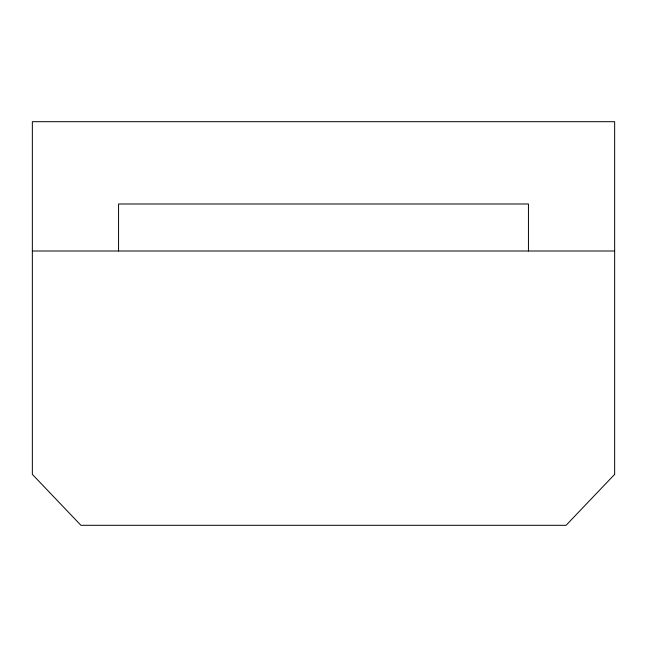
<?xml version="1.0" encoding="UTF-8"?>
<svg xmlns="http://www.w3.org/2000/svg" width="647" height="647" viewBox="0 0 647 647"><rect width="100%" height="100%" fill="white"/><g stroke="black" fill="none" stroke-linecap="round" stroke-linejoin="round"><path stroke-width="0.97" d="M32.35 251.004L614.65 251.004M528.445 251.004L528.445 203.983L118.555 203.983L118.555 251.004M614.65 474.364L566.06 525.307L80.94 525.307L32.35 474.364L32.35 121.693L614.65 121.693L614.65 474.364"/></g></svg>
